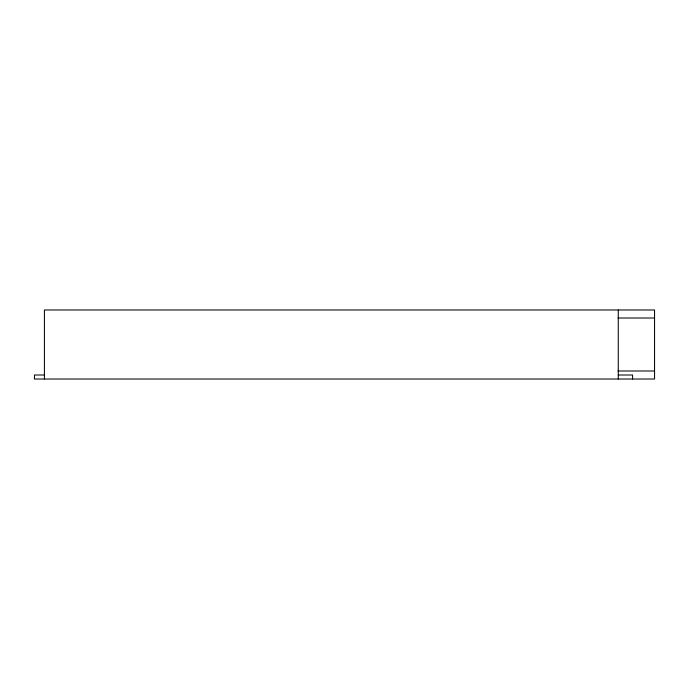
<?xml version="1.0" encoding="UTF-8"?>
<svg xmlns="http://www.w3.org/2000/svg" width="689" height="689" viewBox="0 0 689 689"><rect width="100%" height="100%" fill="white"/><g stroke="black" fill="none" stroke-linecap="round" stroke-linejoin="round"><path stroke-width="1.03" d="M617.964 318.008L654.55 318.008M617.964 370.992L654.55 370.992M43.924 375.005L34.45 375.005L34.45 379.019L654.55 379.019L654.55 309.981L44.415 309.981L44.415 379.019M618.274 375.005L632.588 375.005L632.588 379.019M618.274 309.981L618.274 379.019"/></g></svg>
